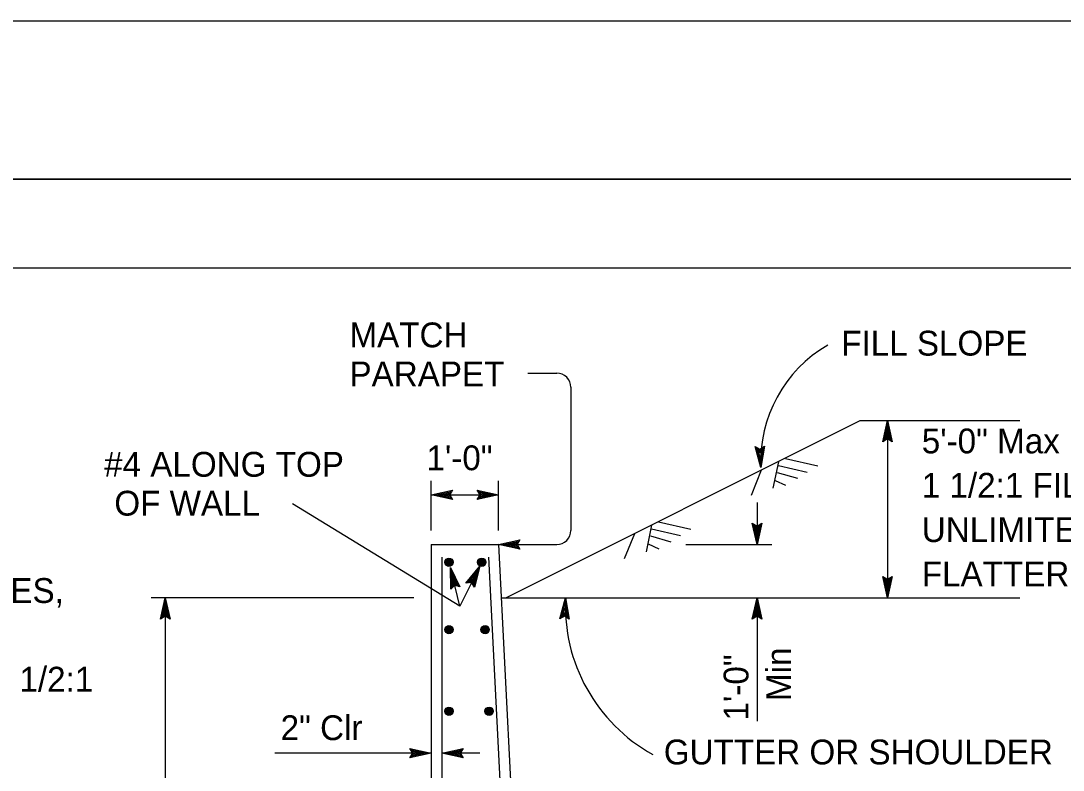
# Model space of a CAD drawing. Extents: x -894 to 866, y -476 to 714.
# Drawn here: x 25 to 319, y 502.3 to 713.6 of the extents above; entities that cross this region are included whole.
import ezdxf

# ---------------------------------------------------------------- set-up
doc = ezdxf.new("R2010")
doc.units = 0
for name, color, linetype in [('10 Sheet Format', 7, 'Continuous'), ('56 Stage 3 Anno', 7, 'Continuous'), ('57 Undefined', 7, 'Continuous'), ('60 Nongeo Data', 7, 'Continuous')]:
    doc.layers.add(name, color=color, linetype=linetype)

msp = doc.modelspace()

# ---------------------------------------------------------------- linework, layer by layer
at = {"layer": '10 Sheet Format'}
for p, q in [((-863.43, 668.96), (836.58, 668.96)), ((-813.45, 643.96), (811.55, 643.96))]:
    msp.add_line(p, q, dxfattribs=at)
for points in [[(-894.04, 713.56), (865.96, 713.56), (865.96, -476.44), (-894.04, -476.44)], [(-863.43, -431.04), (836.58, -431.04), (836.58, 668.96), (-863.43, 668.96)]]:
    msp.add_lwpolyline(points, close=True, dxfattribs=at)
at = {"layer": '56 Stage 3 Anno'}
for p, q in [((167.98, 614.25), (176.11, 614.25)), ((180.11, 610.25), (180.11, 569.92)), ((268.07, 594.92), (269.41, 600.92)), ((269.41, 600.92), (269.41, 550.92)), ((269.41, 600.92), (269.41, 600.92)), ((269.41, 600.92), (270.74, 594.92)), ((268.42, 595.14), (269.41, 599.54)), ((268.78, 595.37), (269.4, 598.16)), ((269.13, 595.55), (269.4, 596.78)), ((269.4, 598.16), (270.03, 595.33)), ((269.4, 596.78), (269.67, 595.57)), ((269.41, 599.53), (270.38, 595.16)), ((269.41, 595.72), (268.07, 594.92)), ((268.07, 594.92), (268.07, 594.92)), ((270.74, 594.92), (269.41, 595.72)), ((270.74, 594.92), (270.74, 594.92)), ((233.65, 587.6), (232.06, 593.54)), ((232.06, 593.54), (232.06, 593.54)), ((232.06, 593.54), (233.42, 592.8)), ((233.59, 588.99), (232.43, 593.32)), ((233.53, 590.36), (232.78, 593.16)), ((233.47, 591.74), (233.15, 592.94)), ((233.42, 592.8), (234.73, 593.65)), ((233.69, 592.98), (233.47, 591.74)), ((234.03, 593.17), (233.53, 590.36)), ((234.38, 593.42), (233.59, 588.98)), ((234.73, 593.65), (233.65, 587.6)), ((234.73, 593.65), (234.73, 593.65)), ((233.65, 587.6), (233.65, 587.6)), ((140.73, 569.92), (140.73, 583.92)), ((159.73, 569.92), (159.73, 583.92)), ((140.73, 579.92), (146.73, 581.25)), ((140.73, 579.92), (159.73, 579.92)), ((146.73, 578.58), (140.73, 579.92)), ((140.73, 579.92), (140.73, 579.92)), ((146.51, 578.94), (142.11, 579.92)), ((142.12, 579.92), (146.5, 580.89)), ((143.49, 579.92), (146.32, 580.54)), ((146.28, 579.3), (143.49, 579.92)), ((144.87, 579.92), (146.08, 580.19)), ((146.1, 579.64), (144.87, 579.92)), ((146.73, 581.25), (145.93, 579.92)), ((145.93, 579.92), (146.73, 578.58)), ((146.73, 581.25), (146.73, 581.25)), ((154.53, 579.92), (153.73, 581.26)), ((153.73, 581.26), (153.73, 581.26)), ((153.73, 581.26), (159.73, 579.92)), ((159.73, 579.92), (153.73, 578.59)), ((153.73, 578.59), (154.53, 579.92)), ((153.95, 580.9), (158.35, 579.92)), ((158.34, 579.92), (153.96, 578.95)), ((156.97, 579.92), (154.14, 579.3)), ((154.18, 580.55), (156.97, 579.92)), ((154.36, 580.2), (155.59, 579.92)), ((155.59, 579.92), (154.38, 579.66)), ((159.73, 579.92), (159.73, 579.92)), ((148.77, 548.57), (101.58, 577.38)), ((146.73, 578.58), (146.73, 578.58)), ((153.73, 578.59), (153.73, 578.59)), ((232.61, 577.73), (232.61, 565.92)), ((232.61, 565.92), (231.28, 571.92)), ((231.28, 571.92), (231.28, 571.92)), ((231.28, 571.92), (232.61, 571.12)), ((232.61, 567.31), (231.64, 571.69)), ((232.61, 568.68), (231.99, 571.51)), ((232.61, 570.06), (232.35, 571.27)), ((232.61, 571.12), (233.95, 571.92)), ((233.95, 571.92), (232.61, 565.92)), ((233.6, 571.7), (232.61, 567.3)), ((233.24, 571.47), (232.61, 568.68)), ((232.89, 571.29), (232.61, 570.06)), ((233.95, 571.92), (233.95, 571.92)), ((159.73, 565.92), (165.73, 567.25)), ((159.73, 565.92), (176.11, 565.92)), ((165.73, 564.58), (159.73, 565.92)), ((159.73, 565.92), (159.73, 565.92)), ((165.51, 564.94), (161.11, 565.92)), ((161.12, 565.92), (165.5, 566.89)), ((162.49, 565.92), (165.32, 566.54)), ((165.28, 565.3), (162.49, 565.92)), ((163.87, 565.92), (165.08, 566.19)), ((165.1, 565.64), (163.87, 565.92)), ((165.73, 567.25), (164.93, 565.92)), ((164.93, 565.92), (165.73, 564.58)), ((165.73, 567.25), (165.73, 567.25)), ((165.73, 564.58), (165.73, 564.58)), ((212.57, 565.92), (236.77, 565.92)), ((232.61, 565.92), (232.61, 565.92)), ((148.77, 548.57), (146.13, 559.49)), ((146.24, 553.34), (146.13, 559.49)), ((146.13, 559.49), (146.13, 559.49)), ((146.13, 559.49), (148.83, 553.97)), ((154.4, 559.84), (148.77, 548.57)), ((150.52, 555.07), (154.4, 559.84)), ((150.93, 555.1), (153.78, 558.6)), ((153.78, 558.59), (152.69, 554.25)), ((154.4, 559.84), (152.91, 553.88)), ((154.4, 559.84), (154.4, 559.84)), ((146.53, 553.63), (146.45, 558.14)), ((146.46, 558.13), (148.43, 554.11)), ((146.83, 553.95), (146.78, 556.8)), ((146.78, 556.8), (148.05, 554.2)), ((151.36, 555.15), (153.16, 557.37)), ((151.75, 555.16), (152.54, 556.13)), ((152.54, 556.13), (152.24, 554.93)), ((153.16, 557.37), (152.46, 554.56)), ((269.41, 550.92), (268.08, 556.92)), ((268.08, 556.92), (268.08, 556.92)), ((268.08, 556.92), (269.41, 556.12)), ((269.4, 552.31), (268.44, 556.69)), ((269.41, 553.68), (268.78, 556.51)), ((269.41, 555.06), (269.14, 556.27)), ((269.41, 556.12), (270.75, 556.92)), ((270.75, 556.92), (269.41, 550.92)), ((270.39, 556.7), (269.41, 552.3)), ((270.03, 556.47), (269.41, 553.68)), ((269.68, 556.29), (269.41, 555.06)), ((270.75, 556.92), (270.75, 556.92)), ((147.35, 554.43), (146.24, 553.34)), ((146.24, 553.34), (146.24, 553.34)), ((147.12, 554.2), (147.1, 555.46)), ((147.1, 555.46), (147.64, 554.35)), ((148.83, 553.97), (147.35, 554.43)), ((148.83, 553.97), (148.83, 553.97)), ((152.07, 555.19), (150.52, 555.07)), ((150.52, 555.07), (150.52, 555.07)), ((152.91, 553.88), (152.07, 555.19)), ((152.91, 553.88), (152.91, 553.88)), ((135.79, 550.92), (61.73, 550.92)), ((64.39, 544.92), (65.73, 550.92)), ((65.73, 550.92), (65.73, 550.92)), ((65.73, 550.92), (67.06, 544.92)), ((65.73, 550.92), (65.73, 362.16)), ((176.97, 544.99), (178.6, 550.92)), ((178.6, 550.92), (178.6, 550.92)), ((178.6, 550.92), (179.63, 544.86)), ((231.27, 544.92), (232.61, 550.92)), ((232.61, 550.92), (232.61, 516.11)), ((232.61, 550.92), (232.61, 550.92)), ((232.61, 550.92), (233.94, 544.92)), ((269.41, 550.92), (269.41, 550.92)), ((64.75, 545.14), (65.73, 549.54)), ((65.11, 545.37), (65.73, 548.16)), ((65.73, 549.53), (66.7, 545.16)), ((65.73, 548.16), (66.35, 545.33)), ((177.33, 545.19), (178.53, 549.54)), ((177.7, 545.41), (178.46, 548.16)), ((178.46, 548.16), (178.95, 545.31)), ((178.53, 549.53), (179.29, 545.12)), ((231.63, 545.14), (232.61, 549.54)), ((231.99, 545.37), (232.61, 548.16)), ((232.61, 548.16), (233.24, 545.33)), ((232.62, 549.53), (233.58, 545.16)), ((65.73, 545.72), (64.39, 544.92)), ((64.39, 544.92), (64.39, 544.92)), ((65.45, 545.55), (65.73, 546.78)), ((65.73, 546.78), (66, 545.57)), ((67.06, 544.92), (65.73, 545.72)), ((67.06, 544.92), (67.06, 544.92)), ((178.34, 545.73), (176.97, 544.99)), ((176.97, 544.99), (176.97, 544.99)), ((178.06, 545.57), (178.39, 546.78)), ((179.63, 544.86), (178.34, 545.73)), ((178.39, 546.78), (178.6, 545.56)), ((179.63, 544.86), (179.63, 544.86)), ((232.61, 545.72), (231.27, 544.92)), ((231.27, 544.92), (231.27, 544.92)), ((232.33, 545.55), (232.61, 546.78)), ((232.61, 546.78), (232.88, 545.57)), ((233.94, 544.92), (232.61, 545.72)), ((233.94, 544.92), (233.94, 544.92)), ((140.73, 507.09), (96.65, 507.09)), ((135.53, 507.09), (134.73, 508.43)), ((134.73, 508.43), (134.73, 508.43)), ((134.73, 508.43), (140.73, 507.09)), ((140.73, 507.09), (134.73, 505.76)), ((134.73, 505.76), (135.53, 507.09)), ((134.73, 505.76), (134.73, 505.76)), ((134.95, 508.07), (139.35, 507.09)), ((139.34, 507.09), (134.96, 506.12)), ((137.97, 507.09), (135.14, 506.47)), ((135.18, 507.71), (137.97, 507.09)), ((135.36, 507.37), (136.59, 507.09)), ((136.59, 507.09), (135.38, 506.83)), ((140.73, 507.09), (140.73, 507.09)), ((143.73, 507.09), (149.73, 508.42)), ((154.44, 507.09), (143.73, 507.09)), ((149.73, 505.75), (143.73, 507.09)), ((143.73, 507.09), (143.73, 507.09)), ((149.51, 506.11), (145.11, 507.09)), ((145.12, 507.09), (149.5, 508.06)), ((146.49, 507.09), (149.32, 507.71)), ((149.28, 506.47), (146.49, 507.09)), ((147.87, 507.09), (149.08, 507.36)), ((149.1, 506.81), (147.87, 507.09)), ((149.73, 508.42), (148.93, 507.09)), ((148.93, 507.09), (149.73, 505.75)), ((149.73, 508.42), (149.73, 508.42)), ((149.73, 505.75), (149.73, 505.75))]:
    msp.add_line(p, q, dxfattribs=at)
for centre, radius, start, end in [((271.57, 589.26), 37.96, 120.0372, 182.5037), ((176.11, 610.25), 4, 0, 90), ((176.11, 569.92), 4, 270, 0), ((226.38, 548.6), 47.84, 177.2252, 241.0276)]:
    msp.add_arc(centre, radius, start, end, dxfattribs=at)
at = {"layer": '60 Nongeo Data'}
for p, q in [((161.73, 550.92), (261.73, 600.92)), ((261.73, 600.92), (306.73, 600.92)), ((238.65, 589.23), (237.12, 581.77)), ((238.64, 588.22), (246.77, 586.36)), ((240.62, 590.19), (249.72, 588.1)), ((233.8, 586.84), (230.97, 579.76)), ((238.32, 586.22), (244.05, 584.6)), ((237.7, 583.98), (240.67, 582.64)), ((202.87, 571.34), (201.35, 563.89)), ((202.86, 570.33), (211, 568.47)), ((204.85, 572.3), (213.95, 570.22)), ((198.02, 568.96), (195.19, 561.87)), ((202.55, 568.33), (208.27, 566.71)), ((140.73, 565.92), (140.73, 265.92)), ((140.73, 565.92), (159.73, 565.92)), ((159.73, 565.92), (174.73, 265.92)), ((201.92, 566.09), (204.89, 564.75)), ((143.73, 562.32), (143.73, 244.85)), ((156.91, 562.32), (170.15, 297.37)), ((160.48, 550.92), (306.73, 550.92))]:
    msp.add_line(p, q, dxfattribs=at)
for centre, radius in [((145.73, 560.92), 1.17), ((145.73, 560.92), 1.03), ((145.73, 560.92), 0.891), ((145.73, 560.92), 0.75), ((145.73, 560.92), 0.609), ((154.98, 560.92), 1.17), ((154.98, 560.92), 1.03), ((154.98, 560.92), 0.891), ((154.98, 560.92), 0.75), ((154.98, 560.92), 0.609), ((145.73, 560.92), 0.469), ((145.73, 560.92), 0.328), ((145.73, 560.92), 0.141), ((154.98, 560.92), 0.469), ((154.98, 560.92), 0.328), ((154.98, 560.92), 0.141), ((145.73, 541.92), 1.17), ((145.73, 541.92), 1.03), ((145.73, 541.92), 0.891), ((145.73, 541.92), 0.75), ((145.73, 541.92), 0.609), ((145.73, 541.92), 0.469), ((145.73, 541.92), 0.328), ((145.73, 541.92), 0.141), ((155.93, 541.92), 1.17), ((155.93, 541.92), 1.03), ((155.93, 541.92), 0.891), ((155.93, 541.92), 0.75), ((155.93, 541.92), 0.609), ((155.93, 541.92), 0.469), ((155.93, 541.92), 0.328), ((155.93, 541.92), 0.141), ((145.73, 518.92), 1.17), ((145.73, 518.92), 1.03), ((145.73, 518.92), 0.891), ((145.73, 518.92), 0.75), ((145.73, 518.92), 0.609), ((145.73, 518.92), 0.469), ((145.73, 518.92), 0.328), ((145.73, 518.92), 0.141), ((157.05, 518.92), 1.17), ((157.05, 518.92), 1.03), ((157.05, 518.92), 0.891), ((157.05, 518.92), 0.75), ((157.05, 518.92), 0.609), ((157.05, 518.92), 0.469), ((157.05, 518.92), 0.328), ((157.05, 518.92), 0.141)]:
    msp.add_circle(centre, radius, dxfattribs=at)

# ---------------------------------------------------------------- texts
at = {"layer": '57 Undefined'}
for s, p in [('MATCH', (117.67, 621.52)), ('FILL SLOPE', (256.37, 619.19)), ('PARAPET', (117.67, 610.52)), ('5\'-0" Max FOR ', (279.09, 591.62)), ('1\'-0"', (139.39, 586.87)), ('#4 ALONG TOP', (48.48, 585.04)), ('1 1/2:1 FILL SLOPES,', (279.09, 579.12)), ('OF WALL', (51.35, 574.07)), ('UNLIMITED FOR', (279.09, 566.62)), ('FLATTER THAN 1 1/2:1', (279.09, 554.12)), ('1 1/2:1 FILL SLOPES,', (-55.5, 549.45)), ('FLATTER THAN 1 1/2:1', (-55.5, 524.45)), ('2" Clr', (98.25, 510.77)), ('GUTTER OR SHOULDER', (206.32, 503.93))]:
    msp.add_text(s, height=7, dxfattribs=at).set_placement(p)
for s, p in [('Min', (242.2, 521.81)), ('1\'-0"', (230.2, 516.31))]:
    msp.add_text(s, height=7, rotation=90, dxfattribs=at).set_placement(p)

doc.saveas('drawing.dxf')
